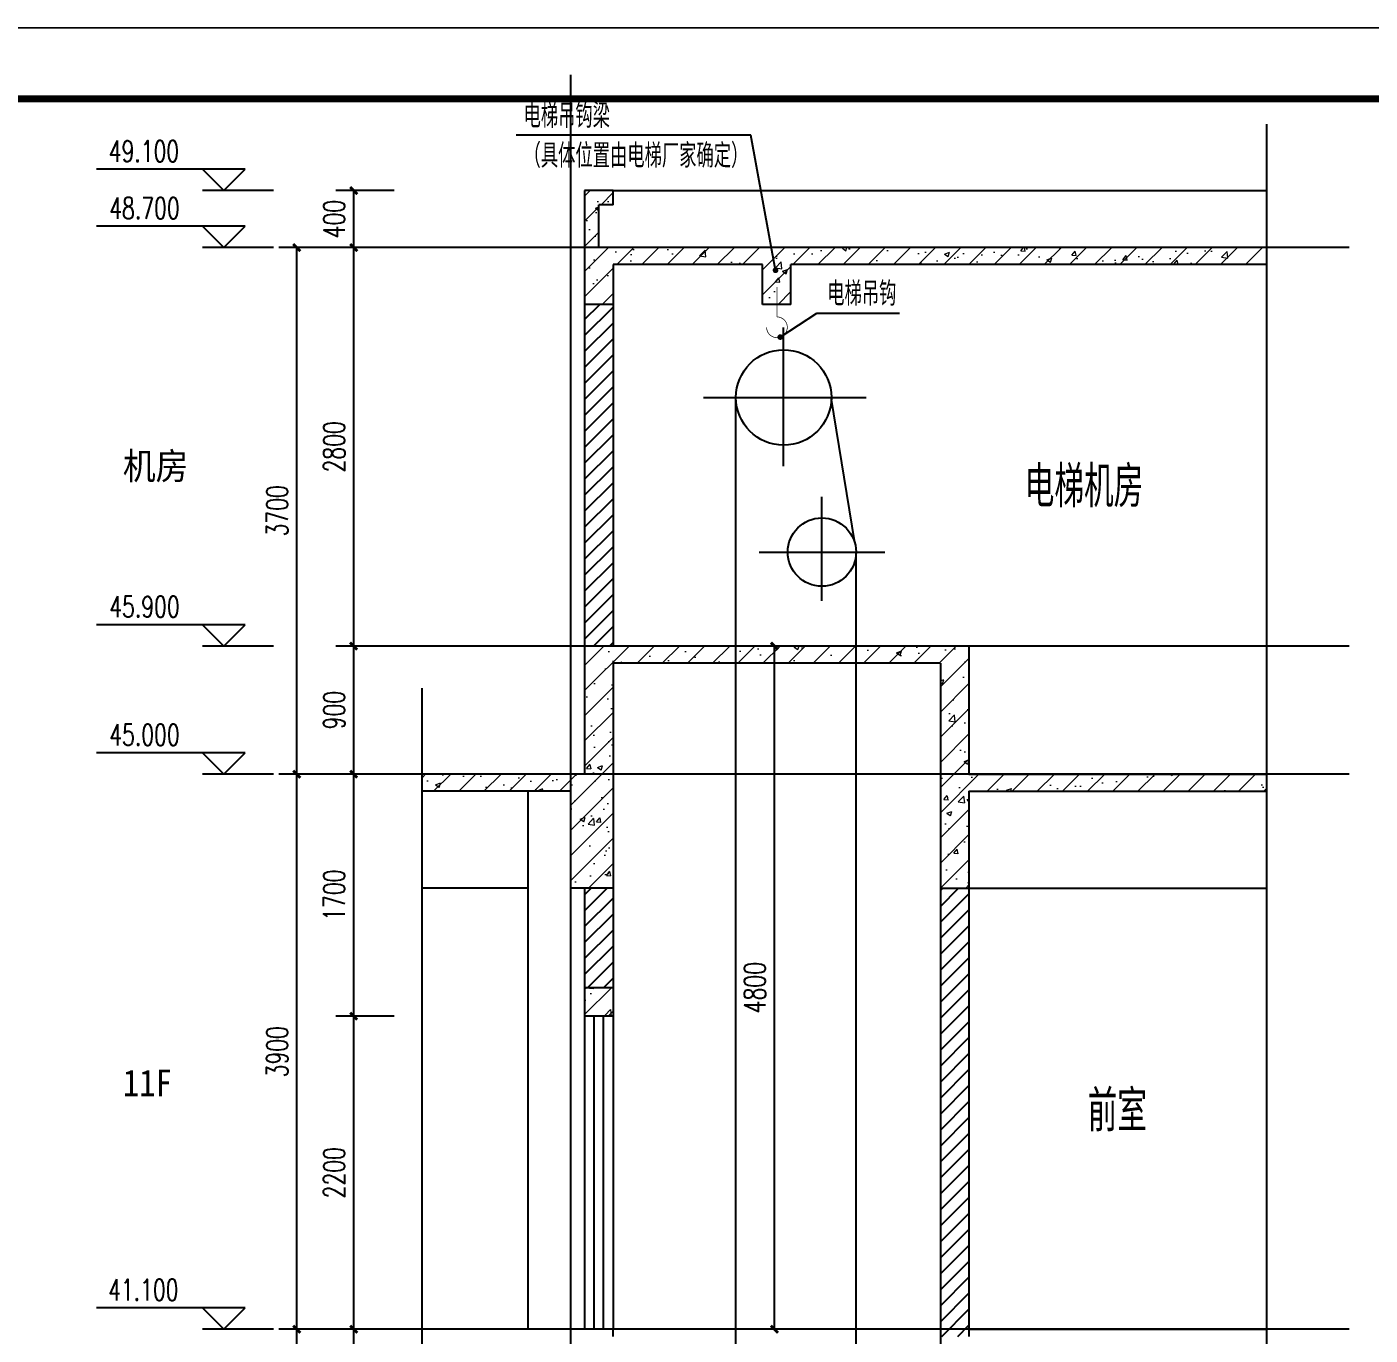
# Model space of a CAD drawing. Extents: x 1738711 to 2346805, y 1189731 to 2516152.
# Drawn here: x 2052219 to 2061660, y 1388731 to 1397922 of the extents above; entities that cross this region are included whole.
import ezdxf
from ezdxf.enums import TextEntityAlignment as Align

# ---------------------------------------------------------------- set-up
doc = ezdxf.new("R2010")
doc.units = 0
doc.header["$LTSCALE"] = 1000
doc.header["$MEASUREMENT"] = 0
doc.linetypes.add('235 5$0$CONTINOUS', pattern=[0])
doc.linetypes.add('复件 140224通州运河二期售楼部条件图_t3$0$X-ME SHAFT SH$0$X-B2$0$WATER_LINE', pattern=[0])
for name, color, linetype in [('235 5$0$other', 117, '235 5$0$CONTINOUS'), ('AR-TEXT', 7, 'Continuous'), ('DIM_ELEV', 3, 'Continuous'), ('DIM_LEAD', 3, 'Continuous'), ('DIM_SYMB', 3, 'Continuous'), ('DOTE', 1, 'Continuous'), ('PUB_DIM', 3, 'Continuous'), ('PUB_HATCH', 8, 'Continuous'), ('PUB_TEXT', 7, 'Continuous'), ('TK', 4, 'Continuous'), ('WALL', 40, 'Continuous'), ('WINDOW', 144, 'Continuous'), ('切线', 35, 'Continuous'), ('看线', 8, 'Continuous')]:
    doc.layers.add(name, color=color, linetype=linetype)
doc.layers.add('填充', color=252, linetype='Continuous', lineweight=5)
doc.styles.add('_TCH_DIM', font='SIMPLEX', dxfattribs={"bigfont": 'GBCBIG'})
doc.styles.add('_TCH_DIM_T3', font='SIMPLEX', dxfattribs={"width": 0.705882, "bigfont": 'GBCBIG'})
doc.styles.get("Standard").update_dxf_attribs({"font": 'gbenor.shx', "bigfont": 'gbcbig.shx'})
doc.styles.add('宋体', font='SIMSUN.TTF', dxfattribs={"width": 0.75})
doc.styles.add('黑体', font='simhei_0.ttf', dxfattribs={"width": 0.9})
doc.dimstyles.new('_TCH_ARCH&&50', dxfattribs={"dimtxt": 148.75, "dimasz": 50, "dimexe": 125, "dimexo": 150, "dimgap": 63.125, "dimtad": 1, "dimdec": 0, "dimzin": 0, "dimdsep": 46, "dimtxsty": '_TCH_DIM_T3', "dimblk": 'ARCHTICK', "dimcen": 0.09, "dimclrt": 7, "dimazin": 2, "dimtfac": 1, "dimtdec": 0, "dimtix": 1, "dimtmove": 2, "dimatfit": 3, "dimfxl": 50, "dimtolj": 1, "dimtzin": 0, "dimarcsym": 0})

# ---------------------------------------------------------------- blocks, each defined once
blk = doc.blocks.new('hjashrtahreahe')
at = {"layer": 'TK', "color": 7, "const_width": 25}
blk.add_lwpolyline([(0, 59400), (84100, 59400), (84100, 0), (0, 0)], close=True, dxfattribs=at)
at = {"layer": 'TK', "color": 3, "const_width": 100}
blk.add_lwpolyline([(2500, 1000), (2500, 58400), (83100, 58400), (83100, 1000)], close=True, dxfattribs=at)
at = {"layer": 'TK', "style": '宋体', "width": 0.75}
for tag, height, p in [('项目负责人', 350, (6003, 57089)), ('专业负责人', 350, (6003, 56224)), ('设计人', 350, (6003, 55419)), ('版号1', 250, (77304, 22193)), ('时间1', 250, (82405, 22193)), ('版号2', 250, (77304, 21593)), ('时间2', 250, (82405, 21593)), ('版号3', 250, (77304, 20993)), ('时间3', 250, (82405, 20993)), ('建筑会签', 0.0001, (78978, 2403)), ('电气会签', 0.0001, (82128, 2403)), ('结构会签', 0.0001, (78978, 1803)), ('暖通会签', 0.0001, (82128, 1803)), ('给排水会签', 0.0001, (78978, 1250)), ('智能化会签', 0.0001, (82128, 1250))]:
    blk.add_attdef(tag, text='', height=height, dxfattribs=at).set_placement(p, align=Align.CENTER)
for tag, p in [('合作设计单位', (80816, 48986)), ('版号说明1', (79854, 22318)), ('版号说明2', (79854, 21718)), ('版号说明3', (79854, 21118)), ('浙江绿储科技有限公司', (80545, 16036)), ('百兆瓦级集中式熔盐储能关键', (80545, 14953)), ('设备研发及制造基地项目', (80545, 14603)), ('1#研发楼', (80545, 13636)), ('图名', (80545, 12436)), ('工程编号', (78978, 11461)), ('子项编号', (82128, 11461)), ('建筑', (78978, 10711)), ('图号', (82128, 10711)), ('施工图', (78978, 9961)), ('2023.03', (82128, 9961)), ('审定', (79353, 8461)), ('审核', (79353, 7711)), ('工程负责', (79353, 6961)), ('专业负责', (79353, 6211)), ('设计', (79353, 5461)), ('制图', (79353, 4711)), ('校对', (79353, 3961))]:
    blk.add_attdef(tag, text='', height=250, dxfattribs=at).set_placement(p, align=Align.MIDDLE_CENTER)
blk = doc.blocks.new('_ArchTick')
at = {"color": 0, "linetype": 'ByBlock', "const_width": 0.4}
blk.add_lwpolyline([(-0.5, -0.5), (0.5, 0.5)], dxfattribs=at)
blk = doc.blocks.new('*D1231')
at = {"layer": 'Defpoints', "color": 0, "transparency": 16777216}
for p in [(2057473.1, 1393571.6), (2057843.4, 1393571.6), (2057843.4, 1388771.6)]:
    blk.add_point(p, dxfattribs=at)
at = {"layer": 'PUB_DIM', "color": 0, "lineweight": -2, "transparency": 16777216}
for p, q in [((2057693.4, 1393571.6), (2057348.1, 1393571.6)), ((2057473.1, 1388771.6), (2057473.1, 1393571.6)), ((2057693.4, 1388771.6), (2057348.1, 1388771.6))]:
    blk.add_line(p, q, dxfattribs=at)
at = {"layer": 'PUB_DIM', "color": 0, "lineweight": -2, "transparency": 16777216, "xscale": 50, "yscale": 50, "zscale": 50}
for p, rotation in [((2057473.1, 1393571.6), 90), ((2057473.1, 1388771.6), 270)]:
    blk.add_blockref('_ArchTick', p, dxfattribs=dict(at, rotation=rotation))
at = {"layer": 'PUB_DIM', "color": 7, "transparency": 16777216, "insert": (2057335.6, 1391171.6), "char_height": 148.75, "attachment_point": 5, "rotation": 90, "style": '_TCH_DIM_T3'}
blk.add_mtext('\\A1;4800', dxfattribs=at)
blk = doc.blocks.new('*D1242')
at = {"layer": 'Defpoints', "color": 0, "transparency": 16777216}
for p in [(2054516.1, 1388771.6), (2054950.3, 1388771.6), (2054950.3, 1387071.6)]:
    blk.add_point(p, dxfattribs=at)
at = {"layer": 'PUB_DIM', "color": 0, "lineweight": -2, "transparency": 16777216}
for p, q in [((2054800.3, 1388771.6), (2054391.1, 1388771.6)), ((2054516.1, 1387071.6), (2054516.1, 1388771.6)), ((2054800.3, 1387071.6), (2054391.1, 1387071.6))]:
    blk.add_line(p, q, dxfattribs=at)
at = {"layer": 'PUB_DIM', "color": 0, "lineweight": -2, "transparency": 16777216, "xscale": 50, "yscale": 50, "zscale": 50}
for p, rotation in [((2054516.1, 1388771.6), 90), ((2054516.1, 1387071.6), 270)]:
    blk.add_blockref('_ArchTick', p, dxfattribs=dict(at, rotation=rotation))
at = {"layer": 'PUB_DIM', "color": 7, "transparency": 16777216, "insert": (2054378.6, 1387921.6), "char_height": 148.75, "attachment_point": 5, "rotation": 90, "style": '_TCH_DIM_T3'}
blk.add_mtext('\\A1;1700', dxfattribs=at)
blk = doc.blocks.new('*D1243')
at = {"layer": 'Defpoints', "color": 0, "transparency": 16777216}
for p in [(2054516.1, 1390971.6), (2054950.3, 1390971.6), (2054950.3, 1388771.6)]:
    blk.add_point(p, dxfattribs=at)
at = {"layer": 'PUB_DIM', "color": 0, "lineweight": -2, "transparency": 16777216}
for p, q in [((2054800.3, 1390971.6), (2054391.1, 1390971.6)), ((2054516.1, 1388771.6), (2054516.1, 1390971.6)), ((2054800.3, 1388771.6), (2054391.1, 1388771.6))]:
    blk.add_line(p, q, dxfattribs=at)
at = {"layer": 'PUB_DIM', "color": 0, "lineweight": -2, "transparency": 16777216, "xscale": 50, "yscale": 50, "zscale": 50}
for p, rotation in [((2054516.1, 1390971.6), 90), ((2054516.1, 1388771.6), 270)]:
    blk.add_blockref('_ArchTick', p, dxfattribs=dict(at, rotation=rotation))
at = {"layer": 'PUB_DIM', "color": 7, "transparency": 16777216, "insert": (2054378.6, 1389871.6), "char_height": 148.75, "attachment_point": 5, "rotation": 90, "style": '_TCH_DIM_T3'}
blk.add_mtext('\\A1;2200', dxfattribs=at)
blk = doc.blocks.new('*D1244')
at = {"layer": 'Defpoints', "color": 0, "transparency": 16777216}
for p in [(2054516.1, 1392671.6), (2054950.3, 1392671.6), (2054950.3, 1390971.6)]:
    blk.add_point(p, dxfattribs=at)
at = {"layer": 'PUB_DIM', "color": 0, "lineweight": -2, "transparency": 16777216}
for p, q in [((2054800.3, 1392671.6), (2054391.1, 1392671.6)), ((2054516.1, 1390971.6), (2054516.1, 1392671.6)), ((2054800.3, 1390971.6), (2054391.1, 1390971.6))]:
    blk.add_line(p, q, dxfattribs=at)
at = {"layer": 'PUB_DIM', "color": 0, "lineweight": -2, "transparency": 16777216, "xscale": 50, "yscale": 50, "zscale": 50}
for p, rotation in [((2054516.1, 1392671.6), 90), ((2054516.1, 1390971.6), 270)]:
    blk.add_blockref('_ArchTick', p, dxfattribs=dict(at, rotation=rotation))
at = {"layer": 'PUB_DIM', "color": 7, "transparency": 16777216, "insert": (2054378.6, 1391821.6), "char_height": 148.75, "attachment_point": 5, "rotation": 90, "style": '_TCH_DIM_T3'}
blk.add_mtext('\\A1;1700', dxfattribs=at)
blk = doc.blocks.new('*D1245')
at = {"layer": 'Defpoints', "color": 0, "transparency": 16777216}
for p in [(2054516.1, 1393571.6), (2054950.3, 1393571.6), (2054950.3, 1392671.6)]:
    blk.add_point(p, dxfattribs=at)
at = {"layer": 'PUB_DIM', "color": 0, "lineweight": -2, "transparency": 16777216}
for p, q in [((2054800.3, 1393571.6), (2054391.1, 1393571.6)), ((2054516.1, 1392671.6), (2054516.1, 1393571.6)), ((2054800.3, 1392671.6), (2054391.1, 1392671.6))]:
    blk.add_line(p, q, dxfattribs=at)
at = {"layer": 'PUB_DIM', "color": 0, "lineweight": -2, "transparency": 16777216, "xscale": 50, "yscale": 50, "zscale": 50}
for p, rotation in [((2054516.1, 1393571.6), 90), ((2054516.1, 1392671.6), 270)]:
    blk.add_blockref('_ArchTick', p, dxfattribs=dict(at, rotation=rotation))
at = {"layer": 'PUB_DIM', "color": 7, "transparency": 16777216, "insert": (2054378.6, 1393121.6), "char_height": 148.75, "attachment_point": 5, "rotation": 90, "style": '_TCH_DIM_T3'}
blk.add_mtext('\\A1;900', dxfattribs=at)
blk = doc.blocks.new('*D1246')
at = {"layer": 'Defpoints', "color": 0, "transparency": 16777216}
for p in [(2054516.1, 1396371.6), (2054950.3, 1396371.6), (2054950.3, 1393571.6)]:
    blk.add_point(p, dxfattribs=at)
at = {"layer": 'PUB_DIM', "color": 0, "lineweight": -2, "transparency": 16777216}
for p, q in [((2054800.3, 1396371.6), (2054391.1, 1396371.6)), ((2054516.1, 1393571.6), (2054516.1, 1396371.6)), ((2054800.3, 1393571.6), (2054391.1, 1393571.6))]:
    blk.add_line(p, q, dxfattribs=at)
at = {"layer": 'PUB_DIM', "color": 0, "lineweight": -2, "transparency": 16777216, "xscale": 50, "yscale": 50, "zscale": 50}
for p, rotation in [((2054516.1, 1396371.6), 90), ((2054516.1, 1393571.6), 270)]:
    blk.add_blockref('_ArchTick', p, dxfattribs=dict(at, rotation=rotation))
at = {"layer": 'PUB_DIM', "color": 7, "transparency": 16777216, "insert": (2054378.6, 1394971.6), "char_height": 148.75, "attachment_point": 5, "rotation": 90, "style": '_TCH_DIM_T3'}
blk.add_mtext('\\A1;2800', dxfattribs=at)
blk = doc.blocks.new('*D1247')
at = {"layer": 'Defpoints', "color": 0, "transparency": 16777216}
for p in [(2054516.1, 1396771.6), (2054950.3, 1396771.6), (2054950.3, 1396371.6)]:
    blk.add_point(p, dxfattribs=at)
at = {"layer": 'PUB_DIM', "color": 0, "lineweight": -2, "transparency": 16777216}
for p, q in [((2054800.3, 1396771.6), (2054391.1, 1396771.6)), ((2054516.1, 1396371.6), (2054516.1, 1396771.6)), ((2054800.3, 1396371.6), (2054391.1, 1396371.6))]:
    blk.add_line(p, q, dxfattribs=at)
at = {"layer": 'PUB_DIM', "color": 0, "lineweight": -2, "transparency": 16777216, "xscale": 50, "yscale": 50, "zscale": 50}
for p, rotation in [((2054516.1, 1396771.6), 90), ((2054516.1, 1396371.6), 270)]:
    blk.add_blockref('_ArchTick', p, dxfattribs=dict(at, rotation=rotation))
at = {"layer": 'PUB_DIM', "color": 7, "transparency": 16777216, "insert": (2054378.6, 1396571.6), "char_height": 148.75, "attachment_point": 5, "rotation": 90, "style": '_TCH_DIM_T3'}
blk.add_mtext('\\A1;400', dxfattribs=at)
blk = doc.blocks.new('*D1252')
at = {"layer": 'Defpoints', "color": 0, "transparency": 16777216}
for p in [(2054116.1, 1388771.6), (2054550.3, 1388771.6), (2054550.3, 1384871.6)]:
    blk.add_point(p, dxfattribs=at)
at = {"layer": 'PUB_DIM', "color": 0, "lineweight": -2, "transparency": 16777216}
for p, q in [((2054400.3, 1388771.6), (2053991.1, 1388771.6)), ((2054116.1, 1384871.6), (2054116.1, 1388771.6)), ((2054400.3, 1384871.6), (2053991.1, 1384871.6))]:
    blk.add_line(p, q, dxfattribs=at)
at = {"layer": 'PUB_DIM', "color": 0, "lineweight": -2, "transparency": 16777216, "xscale": 50, "yscale": 50, "zscale": 50}
for p, rotation in [((2054116.1, 1388771.6), 90), ((2054116.1, 1384871.6), 270)]:
    blk.add_blockref('_ArchTick', p, dxfattribs=dict(at, rotation=rotation))
at = {"layer": 'PUB_DIM', "color": 7, "transparency": 16777216, "insert": (2053978.6, 1386821.6), "char_height": 148.75, "attachment_point": 5, "rotation": 90, "style": '_TCH_DIM_T3'}
blk.add_mtext('\\A1;3900', dxfattribs=at)
blk = doc.blocks.new('*D1253')
at = {"layer": 'Defpoints', "color": 0, "transparency": 16777216}
for p in [(2054116.1, 1392671.6), (2054550.3, 1392671.6), (2054550.3, 1388771.6)]:
    blk.add_point(p, dxfattribs=at)
at = {"layer": 'PUB_DIM', "color": 0, "lineweight": -2, "transparency": 16777216}
for p, q in [((2054400.3, 1392671.6), (2053991.1, 1392671.6)), ((2054116.1, 1388771.6), (2054116.1, 1392671.6)), ((2054400.3, 1388771.6), (2053991.1, 1388771.6))]:
    blk.add_line(p, q, dxfattribs=at)
at = {"layer": 'PUB_DIM', "color": 0, "lineweight": -2, "transparency": 16777216, "xscale": 50, "yscale": 50, "zscale": 50}
for p, rotation in [((2054116.1, 1392671.6), 90), ((2054116.1, 1388771.6), 270)]:
    blk.add_blockref('_ArchTick', p, dxfattribs=dict(at, rotation=rotation))
at = {"layer": 'PUB_DIM', "color": 7, "transparency": 16777216, "insert": (2053978.6, 1390721.6), "char_height": 148.75, "attachment_point": 5, "rotation": 90, "style": '_TCH_DIM_T3'}
blk.add_mtext('\\A1;3900', dxfattribs=at)
blk = doc.blocks.new('*D1254')
at = {"layer": 'Defpoints', "color": 0, "transparency": 16777216}
for p in [(2054116.1, 1396371.6), (2054550.3, 1396371.6), (2054550.3, 1392671.6)]:
    blk.add_point(p, dxfattribs=at)
at = {"layer": 'PUB_DIM', "color": 0, "lineweight": -2, "transparency": 16777216}
for p, q in [((2054400.3, 1396371.6), (2053991.1, 1396371.6)), ((2054116.1, 1392671.6), (2054116.1, 1396371.6)), ((2054400.3, 1392671.6), (2053991.1, 1392671.6))]:
    blk.add_line(p, q, dxfattribs=at)
at = {"layer": 'PUB_DIM', "color": 0, "lineweight": -2, "transparency": 16777216, "xscale": 50, "yscale": 50, "zscale": 50}
for p, rotation in [((2054116.1, 1396371.6), 90), ((2054116.1, 1392671.6), 270)]:
    blk.add_blockref('_ArchTick', p, dxfattribs=dict(at, rotation=rotation))
at = {"layer": 'PUB_DIM', "color": 7, "transparency": 16777216, "insert": (2053978.6, 1394521.6), "char_height": 148.75, "attachment_point": 5, "rotation": 90, "style": '_TCH_DIM_T3'}
blk.add_mtext('\\A1;3700', dxfattribs=at)

msp = doc.modelspace()

# ---------------------------------------------------------------- hatches: boundary and pattern name
at = {"layer": 'PUB_HATCH', "linetype": '复件 140224通州运河二期售楼部条件图_t3$0$X-ME SHAFT SH$0$X-B2$0$WATER_LINE'}
h = msp.add_hatch(dxfattribs=at)
h.set_pattern_fill('ANSI31', color=256, scale=50, style=0)
h.set_pattern_definition([(45, (0, 0), (-56.1266008, 56.1266008), [])])
h.paths.add_polyline_path([(2058839.4, 1376271.6), (2058639.4, 1376271.6), (2058639.4, 1372021.6), (2058839.4, 1372021.6)])
h.paths.add_polyline_path([(2056139.4, 1374471.6), (2056339.4, 1374471.6), (2056339.4, 1376271.6), (2056139.4, 1376271.6)])
h.paths.add_polyline_path([(2058839.4, 1380171.6), (2058639.4, 1380171.6), (2058639.4, 1377021.6), (2058839.4, 1377021.6)])
h.paths.add_polyline_path([(2056339.4, 1380171.6), (2056139.4, 1380171.6), (2056139.4, 1379471.6), (2056339.4, 1379471.6)])
h.paths.add_polyline_path([(2058839.4, 1384071.6), (2058639.4, 1384071.6), (2058639.4, 1380921.6), (2058839.4, 1380921.6)])
h.paths.add_polyline_path([(2056139.4, 1383371.6), (2056339.4, 1383371.6), (2056339.4, 1384071.6), (2056139.4, 1384071.6)])
h.paths.add_polyline_path([(2058839.4, 1387971.6), (2058639.4, 1387971.6), (2058639.4, 1384821.6), (2058839.4, 1384821.6)])
h.paths.add_polyline_path([(2056139.4, 1387271.6), (2056339.4, 1387271.6), (2056339.4, 1387971.6), (2056139.4, 1387971.6)])
h.paths.add_polyline_path([(2058639.4, 1388721.6), (2058839.4, 1388721.6), (2058839.4, 1391871.6), (2058639.4, 1391871.6)])
h.paths.add_polyline_path([(2056339.4, 1391871.6), (2056139.4, 1391871.6), (2056139.4, 1391171.6), (2056339.4, 1391171.6)])
h.paths.add_polyline_path([(2056339.4, 1395971.6), (2056139.4, 1395971.6), (2056139.4, 1393571.6), (2056339.4, 1393571.6)])
at = {"layer": '填充'}
h = msp.add_hatch(dxfattribs=at)
h.set_pattern_fill('钢筋混凝土', color=256, scale=50, style=0)
h.set_pattern_definition([(45, (2057480.33, 1396129.79), (-88.3883, 88.3883), []), (50, (2057480.33, 1396129.8), (358.63, -31.376), [37.5, -412.5]), (355, (2057480.33, 1396129.8), (-69.376, 376.096), [30, -330]), (100.451, (2057510.2, 1396127.18), (289.255, 344.72), [31.87, -350.57]), (46.184, (2057480.33, 1396229.8), (533.62, -82.76), [56.25, -618.75]), (96.636, (2057524.8, 1396222.9), (467.33, 487.06), [47.805, -525.86]), (351.184, (2057480.33, 1396229.8), (467.33, 487.06), [45, -495]), (21, (2057530.33, 1396204.8), (298.454, -201.31), [37.5, -412.5]), (326, (2057530.33, 1396204.8), (121.658, 362.575), [30, -330]), (71.451, (2057555.2, 1396188), (420.11, 161.265), [31.87, -350.57]), (37.5, (2057480.33, 1396129.79), (6.08, 166.447), [0, -326, 0, -335, 0, -331.25]), (7.5, (2057480.33, 1396129.8), (131.535, 197.206), [0, -191, 0, -318.5, 0, -126.25]), (327.5, (2057368.83, 1396129.79), (266.911, -11.2774), [0, -125, 0, -390, 0, -517.5]), (317.5, (2057318.83, 1396129.8), (291.593, 50.052), [0, -162.5, 0, -259, 0, -367.5])])
h.paths.add_polyline_path([(2057589.4, 1396251.6), (2057389.4, 1396251.6), (2057389.4, 1395971.6), (2057589.4, 1395971.6)], flags=17)
h.paths.add_polyline_path([(2056240.2, 1396371.6), (2056240.2, 1396671.6), (2056340.2, 1396671.6), (2056340.2, 1396771.6), (2056139.4, 1396771.6), (2056139.4, 1395971.6), (2056339.4, 1395971.6), (2056339.4, 1396251.6), (2060932.8, 1396251.6), (2060932.8, 1396371.6)])
h = msp.add_hatch(dxfattribs=at)
h.set_pattern_fill('钢筋混凝土', color=256, scale=50, style=0)
h.set_pattern_definition([(45, (291088.72, 232431.44), (-88.388348, 88.388348), []), (50, (291088.72, 232431.44), (358.63009, -31.376067), [37.5, -412.5]), (355, (291088.72, 232431.44), (-69.37567, 376.09607), [30, -330]), (100.4514, (291118.6, 232428.83), (289.25469, 344.71977), [31.870095, -350.571056]), (46.1842, (291088.72, 232531.44), (533.62052, -82.75951), [56.25, -618.75]), (96.6356, (291133.2, 232524.55), (467.33135, 487.05894), [47.80514, -525.8565]), (351.1842, (291088.7, 232531.44), (467.33097, 487.0593), [45, -495]), (21, (291138.72, 232506.44), (298.453526, -201.309445), [37.5, -412.5]), (326, (291138.72, 232506.44), (121.657666, 362.57502), [30, -330]), (71.4514, (291163.6, 232489.67), (420.111314, 161.26525), [31.870095, -350.571056]), (37.5, (291088.72, 232431.44), (6.079928, 166.446927), [0, -326, 0, -335, 0, -331.25]), (7.5, (291088.72, 232431.44), (131.534769, 197.205856), [0, -191, 0, -318.5, 0, -126.25]), (327.5, (290977.22, 232431.44), (266.911218, -11.277436), [0, -125, 0, -390, 0, -517.5]), (317.5, (290927.22, 232431.44), (291.593085, 50.05249), [0, -162.5, 0, -259, 0, -367.5])])
h.paths.add_polyline_path([(2056339.4, 1393451.6), (2058639.4, 1393451.6), (2058639.4, 1391871.6), (2058839.4, 1391871.6), (2058839.4, 1392551.6), (2060932.8, 1392551.6), (2060932.8, 1392671.6), (2058839.4, 1392671.6), (2058839.4, 1393571.6), (2056139.4, 1393571.6), (2056139.4, 1392671.6), (2054996.7, 1392671.6), (2054996.7, 1392551.6), (2056039.4, 1392551.6), (2056039.4, 1391871.6), (2056339.4, 1391871.6)])
h = msp.add_hatch(dxfattribs=at)
h.set_pattern_fill('钢筋混凝土', color=256, scale=50, style=0)
h.set_pattern_definition([(45, (291088.72, 250131.44), (-88.388348, 88.388348), []), (50, (291088.72, 250131.44), (358.63009, -31.376067), [37.5, -412.5]), (355, (291088.72, 250131.44), (-69.37567, 376.09607), [30, -330]), (100.4514, (291118.6, 250128.83), (289.25469, 344.71977), [31.870095, -350.571056]), (46.1842, (291088.72, 250231.44), (533.62052, -82.75951), [56.25, -618.75]), (96.6356, (291133.2, 250224.55), (467.33135, 487.05894), [47.80514, -525.8565]), (351.1842, (291088.7, 250231.44), (467.33097, 487.0593), [45, -495]), (21, (291138.72, 250206.44), (298.453526, -201.309445), [37.5, -412.5]), (326, (291138.72, 250206.44), (121.657666, 362.57502), [30, -330]), (71.4514, (291163.6, 250189.67), (420.111314, 161.26525), [31.870095, -350.571056]), (37.5, (291088.72, 250131.44), (6.079928, 166.446927), [0, -326, 0, -335, 0, -331.25]), (7.5, (291088.72, 250131.44), (131.534769, 197.205856), [0, -191, 0, -318.5, 0, -126.25]), (327.5, (290977.22, 250131.44), (266.911218, -11.277436), [0, -125, 0, -390, 0, -517.5]), (317.5, (290927.22, 250131.44), (291.593085, 50.05249), [0, -162.5, 0, -259, 0, -367.5])])
h.paths.add_polyline_path([(2056339.4, 1391171.6), (2056139.4, 1391171.6), (2056139.4, 1390971.6), (2056339.4, 1390971.6)])

# ---------------------------------------------------------------- linework, layer by layer
at = {"layer": '235 5$0$other'}
for p, q in [((2057538, 1394836.2), (2057538, 1395810.8)), ((2056975.7, 1395318.5), (2058117.9, 1395318.5)), ((2057202.9, 1376937.4), (2057202.9, 1395318.5)), ((2058037.1, 1394298.9), (2057873, 1395318.5)), ((2057806.6, 1393889.3), (2057806.6, 1394619.4)), ((2057365.1, 1394231.9), (2058248, 1394231.9)), ((2058046.6, 1382625.3), (2058046.6, 1394231.9))]:
    msp.add_line(p, q, dxfattribs=at)
at = {"layer": '235 5$0$other', "const_width": 5}
msp.add_lwpolyline([(2057490.9, 1396093.6), (2057490.9, 1395884.3, -2.414214), (2057418.2, 1395811.6, -10.980121)], format="xyb", dxfattribs=at)
at = {"layer": '235 5$0$other'}
for centre, radius in [((2057538, 1395318.5), 335.1), ((2057806.6, 1394231.9), 240)]:
    msp.add_circle(centre, radius, dxfattribs=at)
at = {"layer": 'DIM_ELEV'}
for p, q in [((2053753.4, 1396921.6), (2052709.4, 1396921.6)), ((2053603.4, 1396771.6), (2053453.4, 1396921.6)), ((2053603.4, 1396771.6), (2053753.4, 1396921.6)), ((2053953.4, 1396771.6), (2053453.4, 1396771.6)), ((2053753.4, 1396521.6), (2052709.4, 1396521.6)), ((2053603.4, 1396371.6), (2053453.4, 1396521.6)), ((2053603.4, 1396371.6), (2053753.4, 1396521.6)), ((2053953.4, 1396371.6), (2053453.4, 1396371.6)), ((2053753.4, 1393721.6), (2052709.4, 1393721.6)), ((2053603.4, 1393571.6), (2053453.4, 1393721.6)), ((2053603.4, 1393571.6), (2053753.4, 1393721.6)), ((2053953.4, 1393571.6), (2053453.4, 1393571.6)), ((2053753.4, 1392821.6), (2052709.4, 1392821.6)), ((2053603.4, 1392671.6), (2053453.4, 1392821.6)), ((2053603.4, 1392671.6), (2053753.4, 1392821.6)), ((2053953.4, 1392671.6), (2053453.4, 1392671.6)), ((2053753.4, 1388921.6), (2052709.4, 1388921.6)), ((2053603.4, 1388771.6), (2053453.4, 1388921.6)), ((2053603.4, 1388771.6), (2053753.4, 1388921.6)), ((2053953.4, 1388771.6), (2053453.4, 1388771.6))]:
    msp.add_line(p, q, dxfattribs=at)
at = {"layer": 'DIM_LEAD'}
for p, q in [((2057306.5, 1397160.3), (2055657.5, 1397160.3)), ((2057481, 1396212.1), (2057306.5, 1397160.3)), ((2057514.2, 1395742.7), (2057770.6, 1395910.6)), ((2057770.6, 1395910.6), (2058351.1, 1395910.6))]:
    msp.add_line(p, q, dxfattribs=at)
at = {"layer": 'DIM_LEAD', "const_width": 20}
for points in [[(2057482.8, 1396202.3, 1), (2057479.2, 1396221.9, 1)], [(2057505.8, 1395737.3, 1), (2057522.6, 1395748.2, 1)]]:
    msp.add_lwpolyline(points, format="xyb", close=True, dxfattribs=at)
at = {"layer": 'DIM_SYMB'}
for points in [[(2060932.8, 1371055.6), (2060932.8, 1384091.3), (2060827.8, 1384129.5), (2061037.8, 1384166.5), (2060932.8, 1384203.8), (2060932.8, 1397239.5)], [(2054996.7, 1371055.6), (2054996.7, 1382109.2), (2054891.7, 1382147.4), (2055101.7, 1382184.5), (2054996.7, 1382221.7), (2054996.7, 1393275.3)]]:
    msp.add_lwpolyline(points, dxfattribs=at)
at = {"layer": 'DOTE'}
for p, q in [((2056039.4, 1397585.4), (2056039.4, 1369920.4)), ((2061512.3, 1396371.6), (2054625.4, 1396371.6)), ((2061512.3, 1393571.6), (2054625.4, 1393571.6)), ((2061512.3, 1392671.6), (2054625.4, 1392671.6)), ((2061512.3, 1388771.6), (2054625.4, 1388771.6))]:
    msp.add_line(p, q, dxfattribs=at)
at = {"layer": 'WALL'}
for p, q in [((2056139.4, 1396771.6), (2056139.4, 1392671.6)), ((2056340.2, 1396771.6), (2056139.4, 1396771.6)), ((2056340.2, 1396671.6), (2056340.2, 1396771.6)), ((2056240.2, 1396371.6), (2056240.2, 1396671.6)), ((2056340.2, 1396671.6), (2056240.2, 1396671.6)), ((2060932.8, 1396371.6), (2056240.2, 1396371.6)), ((2056339.4, 1396251.6), (2056339.4, 1393571.6)), ((2057389.4, 1396251.6), (2056339.4, 1396251.6)), ((2057389.4, 1395971.6), (2057389.4, 1396251.6)), ((2060932.8, 1396251.6), (2057589.4, 1396251.6)), ((2057589.4, 1395971.6), (2057589.4, 1396251.6)), ((2056339.4, 1395971.6), (2056139.4, 1395971.6)), ((2057589.4, 1395971.6), (2057389.4, 1395971.6)), ((2058839.4, 1393571.6), (2056139.4, 1393571.6)), ((2058839.4, 1393571.6), (2058839.4, 1392671.6)), ((2058639.4, 1393451.6), (2056339.4, 1393451.6)), ((2056339.4, 1393451.6), (2056339.4, 1390971.6)), ((2058639.4, 1393451.6), (2058639.4, 1370471.6)), ((2056139.4, 1392671.6), (2054996.7, 1392671.6)), ((2058839.4, 1392671.6), (2060932.8, 1392671.6)), ((2056039.4, 1392551.6), (2054996.7, 1392551.6)), ((2056039.4, 1392551.6), (2056039.4, 1391871.6)), ((2058839.4, 1392551.6), (2060932.8, 1392551.6)), ((2058839.4, 1392551.6), (2058839.4, 1388721.6)), ((2056339.4, 1391871.6), (2056039.4, 1391871.6)), ((2056139.4, 1391871.6), (2056139.4, 1390971.6)), ((2058639.4, 1391871.6), (2058839.4, 1391871.6)), ((2056339.4, 1391171.6), (2056139.4, 1391171.6)), ((2056339.4, 1390971.6), (2056139.4, 1390971.6))]:
    msp.add_line(p, q, dxfattribs=at)
at = {"layer": 'WINDOW'}
for p, q in [((2056139.4, 1390971.6), (2056139.4, 1388771.6)), ((2056206.1, 1388771.6), (2056206.1, 1390971.6)), ((2056272.8, 1388771.6), (2056272.8, 1390971.6)), ((2056339.4, 1390971.6), (2056339.4, 1388771.6))]:
    msp.add_line(p, q, dxfattribs=at)
at = {"layer": '切线'}
for p, q in [((2056339.4, 1388771.6), (2054996.7, 1388771.6)), ((2056339.4, 1388721.6), (2056339.4, 1388771.6)), ((2058839.4, 1388771.6), (2060932.8, 1388771.6))]:
    msp.add_line(p, q, dxfattribs=at)
at = {"layer": '看线'}
for p, q in [((2056340.2, 1396771.6), (2060932.8, 1396771.6)), ((2055739.4, 1392551.6), (2055739.4, 1388771.6)), ((2055739.4, 1391871.6), (2054996.7, 1391871.6)), ((2058839.4, 1391871.6), (2060932.8, 1391871.6))]:
    msp.add_line(p, q, dxfattribs=at)

# ---------------------------------------------------------------- block references
at = {"xscale": 0.5, "yscale": 0.5, "zscale": 0.5}
msp.add_blockref('hjashrtahreahe', (2023983.1, 1368216), dxfattribs=at)

# ---------------------------------------------------------------- texts
at = {"layer": 'AR-TEXT', "style": '黑体', "width": 0.9}
for s, p in [('机房', (2052893.7, 1394742.7)), ('11F', (2052893.7, 1390408.9))]:
    msp.add_text(s, height=187.76, dxfattribs=at).set_placement(p)
at = {"layer": 'AR-TEXT'}
for s, p in [('电梯机房', (2059232.2, 1394547.2)), ('前室', (2059674.7, 1390161.7))]:
    msp.add_text(s, height=289.36, dxfattribs=at).set_placement(p)
at = {"layer": 'PUB_TEXT', "color": 7, "style": '_TCH_DIM'}
for s, height, p in [('电梯吊钩梁', 168.79, (2055710, 1397212.8)), ('（具体位置由电梯厂家确定）', 168.794, (2055710, 1396932.8)), ('电梯吊钩', 168.79, (2057844.3, 1395963.1))]:
    msp.add_text(s, height=height, dxfattribs=at).set_placement(p)
at = {"layer": 'PUB_TEXT', "color": 7, "style": '_TCH_DIM', "width": 0.705882}
for s, p in [('49.100', (2052794.4, 1396974.1)), ('48.700', (2052798.4, 1396574.1)), ('45.900', (2052798.4, 1393774.1)), ('45.000', (2052798.4, 1392874.1)), ('41.100', (2052790.4, 1388974.1))]:
    msp.add_text(s, height=148.75, dxfattribs=at).set_placement(p)

# ---------------------------------------------------------------- dimensions: what is measured, and where the dimension line sits
at = {"layer": 'PUB_DIM'}
for p1, p2, distance, picture, middle in [((2054950.3, 1396371.6), (2054950.3, 1396771.6), 434.2, '*D1247', (2054378.6, 1396571.6)), ((2054550.3, 1392671.6), (2054550.3, 1396371.6), 434.2, '*D1254', (2053978.6, 1394521.6)), ((2054950.3, 1393571.6), (2054950.3, 1396371.6), 434.2, '*D1246', (2054378.6, 1394971.6)), ((2054950.3, 1392671.6), (2054950.3, 1393571.6), 434.2, '*D1245', (2054378.6, 1393121.6)), ((2057843.4, 1388771.6), (2057843.4, 1393571.6), 370.3, '*D1231', (2057335.6, 1391171.6)), ((2054550.3, 1388771.6), (2054550.3, 1392671.6), 434.2, '*D1253', (2053978.6, 1390721.6)), ((2054950.3, 1390971.6), (2054950.3, 1392671.6), 434.2, '*D1244', (2054378.6, 1391821.6)), ((2054950.3, 1388771.6), (2054950.3, 1390971.6), 434.2, '*D1243', (2054378.6, 1389871.6)), ((2054550.3, 1384871.6), (2054550.3, 1388771.6), 434.2, '*D1252', (2053978.6, 1386821.6)), ((2054950.3, 1387071.6), (2054950.3, 1388771.6), 434.2, '*D1242', (2054378.6, 1387921.6))]:
    dim = msp.add_aligned_dim(p1=p1, p2=p2, distance=distance, dimstyle='_TCH_ARCH&&50', dxfattribs=at)
    dim.commit()
    dim.dimension.update_dxf_attribs({"geometry": picture, "text_midpoint": middle})

doc.saveas('drawing.dxf')
